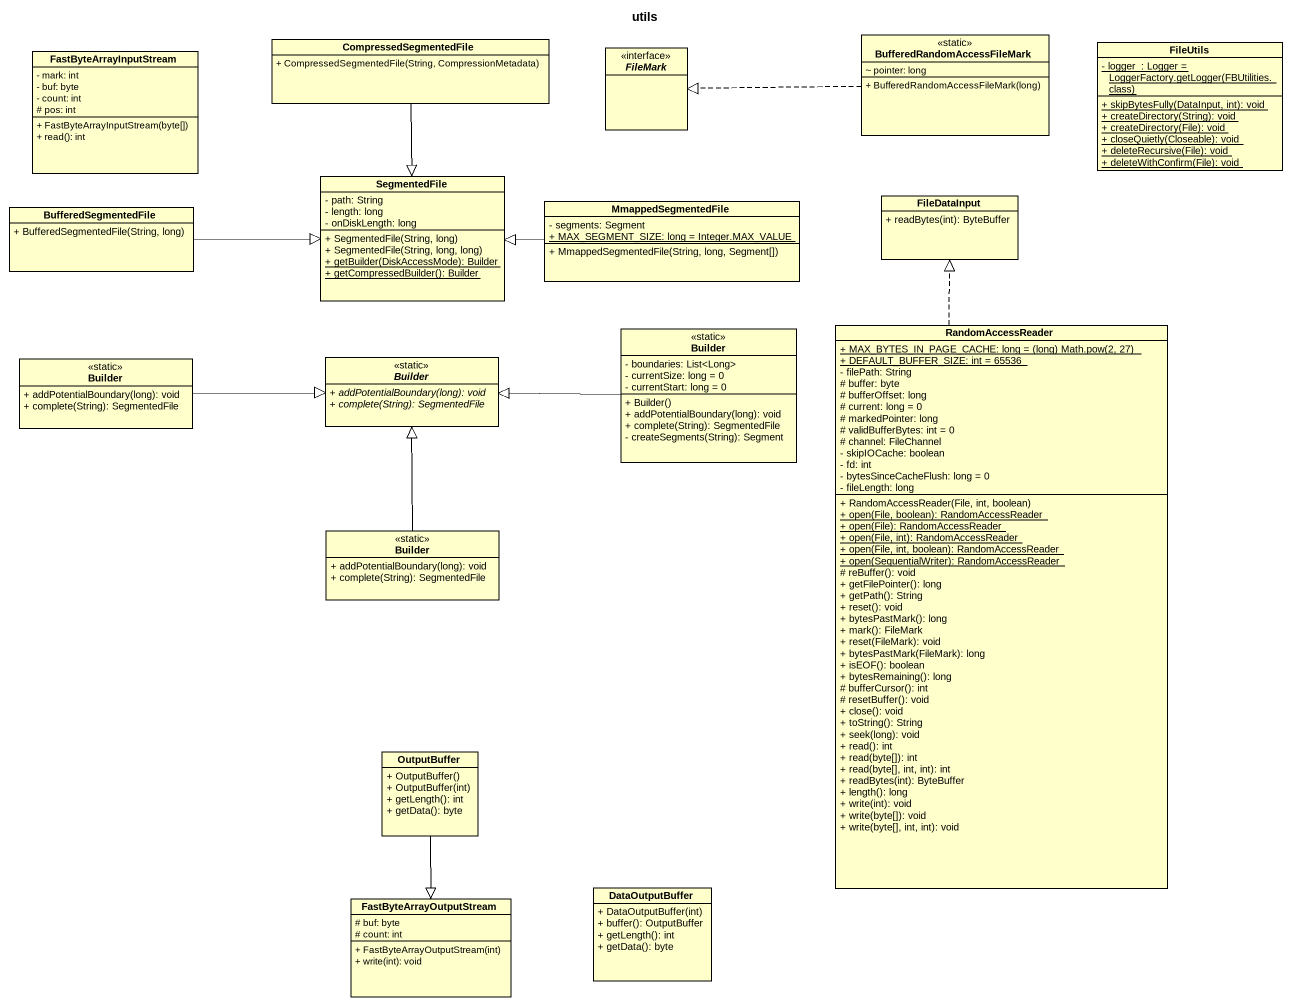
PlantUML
@startuml
title utils
hide circle
hide empty members
skinparam classAttributeIconSize 0
class FastByteArrayInputStream {
  - mark: int
  - buf: byte
  - count: int
  # pos: int
  + FastByteArrayInputStream(byte[])
  + read(): int
}
class CompressedSegmentedFile {
  + CompressedSegmentedFile(String, CompressionMetadata)
}
interface FileMark <<interface>>
class BufferedRandomAccessFileMark <<static>> {
  ~ pointer: long
  + BufferedRandomAccessFileMark(long)
}
class FileUtils {
  {static} {field} - logger_: Logger = LoggerFactory.getLogger(FBUtilities.class)
  {static} + skipBytesFully(DataInput, int): void
  {static} + createDirectory(String): void
  {static} + createDirectory(File): void
  {static} + closeQuietly(Closeable): void
  {static} + deleteRecursive(File): void
  {static} + deleteWithConfirm(File): void
}
class SegmentedFile {
  - path: String
  - length: long
  - onDiskLength: long
  + SegmentedFile(String, long)
  + SegmentedFile(String, long, long)
  {static} + getBuilder(DiskAccessMode): Builder
  {static} + getCompressedBuilder(): Builder
}
class BufferedSegmentedFile {
  + BufferedSegmentedFile(String, long)
}
class MmappedSegmentedFile {
  - segments: Segment
  {static} + MAX_SEGMENT_SIZE: long = Integer.MAX_VALUE
  + MmappedSegmentedFile(String, long, Segment[])
}
class FileDataInput {
  + readBytes(int): ByteBuffer
}
class Builder <<static>> {
  - boundaries: List<Long>
  - currentSize: long = 0
  - currentStart: long = 0
  + Builder()
  + addPotentialBoundary(long): void
  + complete(String): SegmentedFile
  - createSegments(String): Segment
}
class RandomAccessReader {
  {static} {field} + MAX_BYTES_IN_PAGE_CACHE: long = (long) Math.pow(2, 27)
  {static} + DEFAULT_BUFFER_SIZE: int = 65536
  - filePath: String
  # buffer: byte
  # bufferOffset: long
  # current: long = 0
  # markedPointer: long
  # validBufferBytes: int = 0
  # channel: FileChannel
  - skipIOCache: boolean
  - fd: int
  - bytesSinceCacheFlush: long = 0
  - fileLength: long
  + RandomAccessReader(File, int, boolean)
  {static} + open(File, boolean): RandomAccessReader
  {static} + open(File): RandomAccessReader
  {static} + open(File, int): RandomAccessReader
  {static} + open(File, int, boolean): RandomAccessReader
  {static} + open(SequentialWriter): RandomAccessReader
  # reBuffer(): void
  + getFilePointer(): long
  + getPath(): String
  + reset(): void
  + bytesPastMark(): long
  + mark(): FileMark
  + reset(FileMark): void
  + bytesPastMark(FileMark): long
  + isEOF(): boolean
  + bytesRemaining(): long
  # bufferCursor(): int
  # resetBuffer(): void
  + close(): void
  + toString(): String
  + seek(long): void
  + read(): int
  + read(byte[]): int
  + read(byte[], int, int): int
  + readBytes(int): ByteBuffer
  + length(): long
  + write(int): void
  + write(byte[]): void
  + write(byte[], int, int): void
}
class "Builder" as Builder_2 <<static>> {
  + addPotentialBoundary(long): void
  + complete(String): SegmentedFile
}
abstract class "Builder" as Builder_3 <<static>> {
  {abstract} + addPotentialBoundary(long): void
  {abstract} + complete(String): SegmentedFile
}
class "Builder" as Builder_4 <<static>> {
  + addPotentialBoundary(long): void
  + complete(String): SegmentedFile
}
class OutputBuffer {
  + OutputBuffer()
  + OutputBuffer(int)
  + getLength(): int
  + getData(): byte
}
class FastByteArrayOutputStream {
  # buf: byte
  # count: int
  + FastByteArrayOutputStream(int)
  + write(int): void
}
class DataOutputBuffer {
  + DataOutputBuffer(int)
  + buffer(): OutputBuffer
  + getLength(): int
  + getData(): byte
}
CompressedSegmentedFile --|> SegmentedFile
BufferedRandomAccessFileMark .left.|> FileMark
BufferedSegmentedFile -right-|> SegmentedFile
MmappedSegmentedFile -left-|> SegmentedFile
Builder -left-|> Builder_3
RandomAccessReader .up.|> FileDataInput
Builder_2 -right-|> Builder_3
Builder_4 -up-|> Builder_3
OutputBuffer --|> FastByteArrayOutputStream
@enduml
